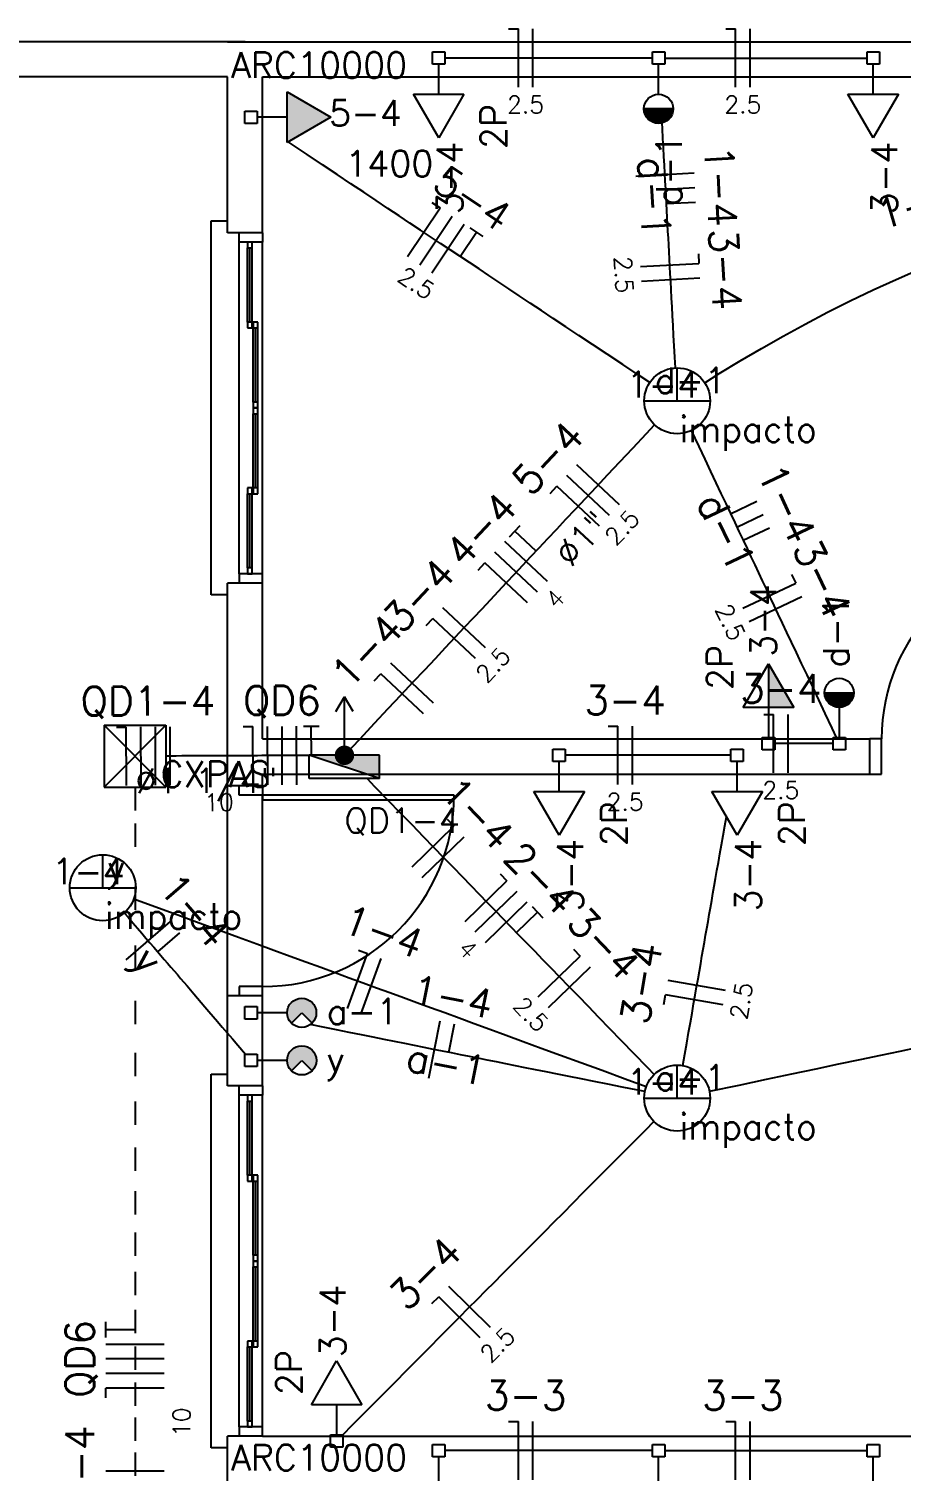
# Model space of a CAD drawing. Extents: x 241 to 398, y 106 to 179.
# Drawn here: x 325.45 to 329.19, y 132.54 to 138.72 of the extents above; entities that cross this region are included whole.
import ezdxf
from ezdxf.enums import TextEntityAlignment as Align

# ---------------------------------------------------------------- set-up
doc = ezdxf.new("R2010")
doc.units = 0
doc.linetypes.add('DOT', pattern=[0.25, 0, -0.25])
for name, color, linetype in [('ALVVISTA', 8, 'CONTINUOUS'), ('EL-CONDUTOS', 4, 'CONTINUOUS'), ('EL-FIOS', 9, 'CONTINUOUS'), ('EL-PONTOS', 9, 'CONTINUOUS'), ('EL-TEXTOS_CONDUTOS', 7, 'CONTINUOUS'), ('EL-TEXTOS_FIOS', 7, 'CONTINUOUS'), ('EL-TEXTOS_PONTOS', 5, 'CONTINUOUS'), ('P-SIMBOL', 5, 'CONTINUOUS')]:
    doc.layers.add(name, color=color, linetype=linetype)
doc.styles.add('ARIAL', font='romans.shx')

msp = doc.modelspace()

# ---------------------------------------------------------------- hatches: boundary and pattern name
at = {"layer": 'P-SIMBOL'}
for points in [[(326.5553, 138.2283), (326.7428, 138.3366), (326.5553, 138.4448)], [(328.0839, 138.3725), (328.1464, 138.3725), (328.1464, 138.31), (328.1368, 138.3105), (328.1198, 138.316), (328.1093, 138.322), (328.1013, 138.329), (328.0933, 138.3395), (328.0872, 138.3525), (328.0843, 138.3655), (328.0845, 138.3725)], [(328.2089, 138.3725), (328.1464, 138.3725), (328.1464, 138.31), (328.1561, 138.3105), (328.1731, 138.316), (328.1836, 138.322), (328.1916, 138.329), (328.1996, 138.3395), (328.2057, 138.3525), (328.2086, 138.3655), (328.2084, 138.3725)], [(328.6172, 135.8096), (328.6172, 135.9971), (328.7255, 135.8096)], [(328.8574, 135.8726), (328.9199, 135.8726), (328.9199, 135.8101), (328.9102, 135.8106), (328.8933, 135.8161), (328.8828, 135.8221), (328.8748, 135.8291), (328.8668, 135.8396), (328.8606, 135.8526), (328.8578, 135.8656), (328.8579, 135.8726)], [(328.9824, 135.8726), (328.9199, 135.8726), (328.9199, 135.8101), (328.9296, 135.8106), (328.9465, 135.8161), (328.957, 135.8221), (328.965, 135.8291), (328.973, 135.8396), (328.9792, 135.8526), (328.982, 135.8656), (328.9819, 135.8726)], [(326.9517, 135.5052), (326.9517, 135.6051), (326.6508, 135.6051)], [(326.5743, 134.5467), (326.6183, 134.5027), (326.6189, 134.5027), (326.5753, 134.4582), (326.5728, 134.4602), (326.5678, 134.4667), (326.5623, 134.4767), (326.5588, 134.4847), (326.5568, 134.4947), (326.5568, 134.5092), (326.5598, 134.5232), (326.5643, 134.5342)], [(326.5743, 134.5467), (326.6183, 134.5027), (326.6189, 134.5027), (326.5753, 134.4582), (326.5728, 134.4602), (326.5678, 134.4667), (326.5623, 134.4767), (326.5588, 134.4847), (326.5568, 134.4947), (326.5568, 134.5092), (326.5598, 134.5232), (326.5643, 134.5342)], [(326.5738, 134.546), (326.6178, 134.5021), (326.6178, 134.502), (326.6178, 134.5017), (326.6623, 134.5452), (326.6603, 134.5474), (326.6538, 134.5523), (326.6438, 134.5582), (326.6359, 134.5616), (326.6258, 134.5634), (326.6113, 134.5636), (326.5974, 134.5606), (326.5864, 134.556), (326.5738, 134.5458)], [(326.6623, 134.5467), (326.6183, 134.5027), (326.6619, 134.4582), (326.6638, 134.4602), (326.6688, 134.4667), (326.6749, 134.4767), (326.6778, 134.4847), (326.6798, 134.4947), (326.6798, 134.5092), (326.6769, 134.5232), (326.6723, 134.5342)], [(326.6623, 134.5467), (326.6183, 134.5027), (326.6619, 134.4582), (326.6638, 134.4602), (326.6688, 134.4667), (326.6749, 134.4767), (326.6778, 134.4847), (326.6798, 134.4947), (326.6798, 134.5092), (326.6769, 134.5232), (326.6723, 134.5342)], [(326.5739, 134.3422), (326.6178, 134.2983), (326.6178, 134.2982), (326.6178, 134.2979), (326.6623, 134.3414), (326.6603, 134.3436), (326.6538, 134.3485), (326.6439, 134.3544), (326.6359, 134.3578), (326.6258, 134.3596), (326.6113, 134.3598), (326.5974, 134.3568), (326.5864, 134.3522), (326.5738, 134.342)], [(326.5744, 134.3429), (326.6184, 134.2989), (326.6189, 134.2989), (326.5754, 134.2544), (326.5729, 134.2564), (326.5678, 134.2629), (326.5624, 134.2729), (326.5588, 134.2809), (326.5568, 134.2909), (326.5568, 134.3054), (326.5599, 134.3194), (326.5644, 134.3304)], [(326.5744, 134.3429), (326.6184, 134.2989), (326.6189, 134.2989), (326.5754, 134.2544), (326.5729, 134.2564), (326.5678, 134.2629), (326.5624, 134.2729), (326.5588, 134.2809), (326.5568, 134.2909), (326.5568, 134.3054), (326.5599, 134.3194), (326.5644, 134.3304)], [(326.6624, 134.3429), (326.6184, 134.2989), (326.6619, 134.2544), (326.6639, 134.2564), (326.6688, 134.2629), (326.6749, 134.2729), (326.6778, 134.2809), (326.6798, 134.2909), (326.6798, 134.3054), (326.6769, 134.3194), (326.6724, 134.3304)], [(326.6624, 134.3429), (326.6184, 134.2989), (326.6619, 134.2544), (326.6639, 134.2564), (326.6688, 134.2629), (326.6749, 134.2729), (326.6778, 134.2809), (326.6798, 134.2909), (326.6798, 134.3054), (326.6769, 134.3194), (326.6724, 134.3304)]]:
    msp.add_hatch(color=256, dxfattribs=at).paths.add_polyline_path(points)

# ---------------------------------------------------------------- linework, layer by layer
at = {"layer": 'ALVVISTA'}
for p, q in [((326.3758, 138.66), (325.1008, 138.66)), ((326.3008, 138.66), (330.0763, 138.66)), ((326.3008, 138.51), (325.1008, 138.51)), ((326.3008, 137.8425), (326.3008, 138.51)), ((326.4508, 138.51), (330.0013, 138.51)), ((326.4508, 137.8425), (326.4508, 138.51)), ((326.2308, 136.2925), (326.2308, 137.8925)), ((326.2308, 137.8925), (326.3008, 137.8925)), ((326.4508, 137.8425), (326.3008, 137.8425)), ((326.3508, 137.8025), (326.3508, 137.8425)), ((326.4508, 137.8425), (326.4508, 137.8025)), ((326.3508, 136.3825), (326.3508, 137.8025)), ((326.4508, 137.8025), (326.3508, 137.8025)), ((326.3858, 137.8025), (326.3858, 137.7775)), ((326.4058, 137.8025), (326.3858, 137.8025)), ((326.3858, 137.46), (326.3858, 137.7775)), ((326.3858, 137.7775), (326.4058, 137.7775)), ((326.3958, 137.46), (326.3958, 137.7775)), ((326.4058, 137.7775), (326.4058, 137.8025)), ((326.4058, 137.46), (326.4058, 137.7775)), ((326.4508, 136.3825), (326.4508, 137.8025)), ((326.4058, 137.46), (326.3858, 137.46)), ((326.3858, 137.46), (326.3858, 137.435)), ((326.4058, 137.435), (326.4058, 137.46)), ((326.4108, 137.46), (326.4108, 137.435)), ((326.4308, 137.46), (326.4108, 137.46)), ((326.4308, 137.435), (326.4308, 137.46)), ((326.3858, 137.435), (326.4058, 137.435)), ((326.4108, 137.435), (326.4308, 137.435)), ((326.4108, 137.1175), (326.4108, 137.435)), ((326.4208, 137.1175), (326.4208, 137.435)), ((326.4308, 137.1175), (326.4308, 137.435)), ((326.4308, 137.1175), (326.4108, 137.1175)), ((326.4108, 137.1175), (326.4108, 137.0925)), ((326.4108, 137.0925), (326.4308, 137.0925)), ((326.4108, 137.0925), (326.4108, 137.0675)), ((326.4308, 137.0925), (326.4108, 137.0925)), ((326.4308, 137.0925), (326.4308, 137.1175)), ((326.4308, 137.0675), (326.4308, 137.0925)), ((326.4108, 136.75), (326.4108, 137.0675)), ((326.4108, 137.0675), (326.4308, 137.0675)), ((326.4208, 136.75), (326.4208, 137.0675)), ((326.4308, 136.75), (326.4308, 137.0675)), ((326.3858, 136.75), (326.3858, 136.725)), ((326.4058, 136.75), (326.3858, 136.75)), ((326.3858, 136.4075), (326.3858, 136.725)), ((326.3858, 136.725), (326.4058, 136.725)), ((326.3958, 136.4075), (326.3958, 136.725)), ((326.4058, 136.725), (326.4058, 136.75)), ((326.4058, 136.4075), (326.4058, 136.725)), ((326.4308, 136.75), (326.4108, 136.75)), ((326.4108, 136.75), (326.4108, 136.725)), ((326.4108, 136.725), (326.4308, 136.725)), ((326.4308, 136.725), (326.4308, 136.75)), ((326.4058, 136.4075), (326.3858, 136.4075)), ((326.3858, 136.4075), (326.3858, 136.3825)), ((326.4058, 136.3825), (326.4058, 136.4075)), ((326.3008, 135.6), (326.3008, 136.3425)), ((326.4508, 136.3425), (326.3008, 136.3425)), ((326.4508, 136.3825), (326.3508, 136.3825)), ((326.3508, 136.3825), (326.3508, 136.3425)), ((326.3858, 136.3825), (326.4058, 136.3825)), ((326.4508, 136.3425), (326.4508, 136.3825)), ((326.4508, 135.675), (326.4508, 136.3425)), ((326.3008, 136.2925), (326.2308, 136.2925)), ((326.4508, 135.675), (329.0513, 135.675)), ((329.0513, 135.525), (329.0513, 135.675)), ((329.1013, 135.675), (329.0513, 135.675)), ((329.1013, 135.525), (329.1013, 135.675)), ((326.3008, 135.475), (326.3008, 135.6)), ((326.3008, 134.575), (326.3008, 135.475)), ((326.4508, 135.475), (326.3008, 135.475)), ((326.3008, 135.475), (326.3008, 135.475)), ((326.3508, 135.435), (326.3508, 135.475)), ((326.4508, 135.525), (329.0513, 135.525)), ((326.4508, 135.475), (326.4508, 135.525)), ((326.4508, 135.475), (326.4508, 135.435)), ((329.0513, 135.525), (329.1013, 135.525)), ((326.4508, 135.435), (326.3508, 135.435)), ((326.4508, 134.615), (326.4508, 135.435)), ((326.4508, 135.435), (326.4508, 135.415)), ((327.2708, 135.435), (326.4508, 135.435)), ((326.4508, 135.415), (327.2708, 135.415)), ((327.2708, 135.415), (327.2708, 135.435)), ((326.4508, 134.615), (326.3508, 134.615)), ((326.3508, 134.615), (326.3508, 134.575)), ((326.4508, 134.575), (326.4508, 134.615)), ((326.3008, 134.19), (326.3008, 134.575)), ((326.4508, 134.575), (326.3008, 134.575)), ((326.3008, 134.575), (326.3008, 134.575)), ((326.4508, 134.19), (326.4508, 134.575)), ((326.2308, 132.64), (326.2308, 134.24)), ((326.2308, 134.24), (326.3008, 134.24)), ((326.4508, 134.19), (326.3008, 134.19)), ((326.3508, 134.15), (326.3508, 134.19)), ((326.4508, 134.19), (326.4508, 134.15)), ((326.3508, 132.73), (326.3508, 134.15)), ((326.4508, 134.15), (326.3508, 134.15)), ((326.3858, 134.15), (326.3858, 134.125)), ((326.4058, 134.15), (326.3858, 134.15)), ((326.3858, 133.8075), (326.3858, 134.125)), ((326.3858, 134.125), (326.4058, 134.125)), ((326.3958, 133.8075), (326.3958, 134.125)), ((326.4058, 134.125), (326.4058, 134.15)), ((326.4058, 133.8075), (326.4058, 134.125)), ((326.4508, 132.73), (326.4508, 134.15)), ((326.4058, 133.8075), (326.3858, 133.8075)), ((326.3858, 133.8075), (326.3858, 133.7825)), ((326.4058, 133.7825), (326.4058, 133.8075)), ((326.4108, 133.8075), (326.4108, 133.7825)), ((326.4308, 133.8075), (326.4108, 133.8075)), ((326.4308, 133.7825), (326.4308, 133.8075)), ((326.3858, 133.7825), (326.4058, 133.7825)), ((326.4108, 133.465), (326.4108, 133.7825)), ((326.4108, 133.7825), (326.4308, 133.7825)), ((326.4208, 133.465), (326.4208, 133.7825)), ((326.4308, 133.465), (326.4308, 133.7825)), ((326.4308, 133.465), (326.4108, 133.465)), ((326.4108, 133.465), (326.4108, 133.44)), ((326.4108, 133.44), (326.4308, 133.44)), ((326.4108, 133.44), (326.4108, 133.415)), ((326.4308, 133.44), (326.4108, 133.44)), ((326.4308, 133.44), (326.4308, 133.465)), ((326.4308, 133.415), (326.4308, 133.44)), ((326.4108, 133.0975), (326.4108, 133.415)), ((326.4108, 133.415), (326.4308, 133.415)), ((326.4208, 133.0975), (326.4208, 133.415)), ((326.4308, 133.0975), (326.4308, 133.415)), ((326.3858, 133.0975), (326.3858, 133.0725)), ((326.4058, 133.0975), (326.3858, 133.0975)), ((326.3858, 132.755), (326.3858, 133.0725)), ((326.3858, 133.0725), (326.4058, 133.0725)), ((326.3958, 132.755), (326.3958, 133.0725)), ((326.4058, 133.0725), (326.4058, 133.0975)), ((326.4058, 132.755), (326.4058, 133.0725)), ((326.4308, 133.0975), (326.4108, 133.0975)), ((326.4108, 133.0975), (326.4108, 133.0725)), ((326.4108, 133.0725), (326.4308, 133.0725)), ((326.4308, 133.0725), (326.4308, 133.0975)), ((326.4058, 132.755), (326.3858, 132.755)), ((326.3858, 132.755), (326.3858, 132.73)), ((326.4058, 132.73), (326.4058, 132.755)), ((326.4508, 132.73), (326.3508, 132.73)), ((326.3508, 132.73), (326.3508, 132.69)), ((326.3858, 132.73), (326.4058, 132.73)), ((326.4508, 132.69), (326.4508, 132.73)), ((326.3008, 132.64), (326.2308, 132.64)), ((326.3008, 132.615), (326.3008, 132.69)), ((326.4508, 132.69), (326.3008, 132.69)), ((326.4508, 132.69), (330.0013, 132.69)), ((326.4508, 132.69), (326.4508, 132.69)), ((326.3008, 131.872), (326.3008, 132.615))]:
    msp.add_line(p, q, dxfattribs=at)
for centre, radius, start, end in [((329.9013, 135.675), 0.8, 90, 180), ((326.4508, 135.435), 0.82, 270, 0)]:
    msp.add_arc(centre, radius, start, end, dxfattribs=at)
at = {"layer": 'EL-CONDUTOS'}
for p, q in [((326.7637, 135.7926), (326.8012, 135.8551)), ((326.8387, 135.7926), (326.8012, 135.8551)), ((326.8012, 135.6051), (326.8012, 135.8551)), ((326.8012, 135.6051), (326.8012, 135.6051))]:
    msp.add_line(p, q, dxfattribs=at)
at = {"layer": 'EL-CONDUTOS', "linetype": 'Continuous'}
for points in [[(328.1199, 138.5901), (328.061, 138.5901), (328.0235, 138.5901), (327.9883, 138.5901), (327.955, 138.5901), (327.9237, 138.5901), (327.894, 138.5901), (327.8659, 138.5901), (327.8391, 138.5901), (327.8136, 138.5901), (327.789, 138.5901), (327.7653, 138.5901), (327.7423, 138.5901), (327.7198, 138.5901), (327.6976, 138.5901), (327.6756, 138.5901), (327.6536, 138.5901), (327.6315, 138.5901), (327.6089, 138.5901), (327.5859, 138.5901), (327.5622, 138.5901), (327.5377, 138.5901), (327.5121, 138.5901), (327.4853, 138.5901), (327.4572, 138.5901), (327.4276, 138.5901), (327.3962, 138.5901), (327.363, 138.5901), (327.3277, 138.5901), (327.2902, 138.5901), (327.2313, 138.5901)], [(328.1729, 138.5901), (328.2298, 138.5901), (328.2664, 138.5901), (328.3008, 138.5901), (328.3332, 138.5901), (328.3639, 138.5901), (328.3928, 138.5901), (328.4203, 138.5901), (328.4464, 138.5901), (328.4714, 138.5901), (328.4953, 138.5901), (328.5185, 138.5901), (328.5409, 138.5901), (328.5629, 138.5901), (328.5845, 138.5901), (328.606, 138.5901), (328.6275, 138.5901), (328.6491, 138.5901), (328.6711, 138.5901), (328.6936, 138.5901), (328.7167, 138.5901), (328.7407, 138.5901), (328.7656, 138.5901), (328.7918, 138.5901), (328.8192, 138.5901), (328.8482, 138.5901), (328.8788, 138.5901), (328.9112, 138.5901), (328.9457, 138.5901), (328.9822, 138.5901), (329.0391, 138.5901)], [(328.2184, 137.2636), (328.2159, 137.31), (328.2133, 137.3576), (328.2109, 137.4027), (328.2086, 137.4456), (328.2063, 137.4865), (328.2042, 137.5255), (328.2022, 137.5628), (328.2002, 137.5986), (328.1984, 137.633), (328.1966, 137.6661), (328.1948, 137.6982), (328.1931, 137.7295), (328.1915, 137.76), (328.1898, 137.79), (328.1882, 137.8196), (328.1866, 137.849), (328.185, 137.8784), (328.1834, 137.9079), (328.1818, 137.9376), (328.1802, 137.9679), (328.1785, 137.9987), (328.1768, 138.0304), (328.175, 138.063), (328.1732, 138.0968), (328.1713, 138.1318), (328.1693, 138.1683), (328.1672, 138.2064), (328.1651, 138.2463), (328.1628, 138.2882), (328.1614, 138.3119)], [(328.1085, 137.2008), (328.0632, 137.2309), (327.9929, 137.2776), (327.9266, 137.3217), (327.8641, 137.3633), (327.8049, 137.4027), (327.7489, 137.44), (327.6957, 137.4753), (327.645, 137.509), (327.5966, 137.5413), (327.55, 137.5722), (327.5052, 137.602), (327.4617, 137.631), (327.4192, 137.6592), (327.3775, 137.687), (327.3363, 137.7144), (327.2952, 137.7417), (327.254, 137.7691), (327.2123, 137.7968), (327.17, 137.825), (327.1266, 137.8538), (327.0819, 137.8836), (327.0356, 137.9144), (326.9874, 137.9464), (326.937, 137.98), (326.8841, 138.0152), (326.8284, 138.0522), (326.7696, 138.0913), (326.7074, 138.1327), (326.6415, 138.1765), (326.5598, 138.2309)], [(328.3444, 137.1998), (328.4063, 137.2391), (328.4954, 137.2935), (328.5865, 137.3472), (328.6795, 137.3999), (328.7741, 137.4514), (328.8701, 137.5016), (328.9673, 137.5503), (329.0655, 137.5974), (329.1644, 137.6426), (329.2639, 137.6857)], [(326.8013, 135.6051), (326.8679, 135.6761), (326.9305, 135.7427), (326.9891, 135.8052), (327.0442, 135.8639), (327.096, 135.9191), (327.1448, 135.971), (327.1909, 136.0201), (327.2345, 136.0666), (327.276, 136.1108), (327.3156, 136.153), (327.3537, 136.1935), (327.3904, 136.2327), (327.4262, 136.2707), (327.4612, 136.308), (327.4958, 136.3449), (327.5303, 136.3816), (327.5648, 136.4184), (327.5999, 136.4557), (327.6356, 136.4937), (327.6723, 136.5328), (327.7103, 136.5733), (327.7499, 136.6154), (327.7913, 136.6595), (327.8348, 136.7059), (327.8808, 136.7549), (327.9295, 136.8067), (327.9812, 136.8618), (328.0362, 136.9204), (328.0948, 136.9827), (328.1294, 137.0196)], [(328.2865, 136.9949), (328.3186, 136.927), (328.3445, 136.8723), (328.3688, 136.8207), (328.3918, 136.7721), (328.4136, 136.726), (328.4343, 136.6824), (328.4539, 136.6408), (328.4727, 136.6011), (328.4907, 136.5629), (328.5082, 136.526), (328.5251, 136.4902), (328.5416, 136.4552), (328.558, 136.4207), (328.5742, 136.3864), (328.5904, 136.3521), (328.6067, 136.3175), (328.6233, 136.2824), (328.6403, 136.2465), (328.6578, 136.2094), (328.676, 136.1711), (328.6949, 136.1311), (328.7147, 136.0892), (328.7355, 136.0452), (328.7574, 135.9988), (328.7806, 135.9498), (328.8052, 135.8978), (328.8313, 135.8425), (328.859, 135.7839), (328.8885, 135.7215), (328.9073, 135.6816)], [(328.4562, 135.6051), (328.4136, 135.6051), (328.3832, 135.6051), (328.3547, 135.6051), (328.3278, 135.6051), (328.3024, 135.6051), (328.2784, 135.6051), (328.2556, 135.6051), (328.234, 135.6051), (328.2133, 135.6051), (328.1934, 135.6051), (328.1742, 135.6051), (328.1556, 135.6051), (328.1374, 135.6051), (328.1194, 135.6051), (328.1016, 135.6051), (328.0838, 135.6051), (328.0658, 135.6051), (328.0476, 135.6051), (328.029, 135.6051), (328.0098, 135.6051), (327.9899, 135.6051), (327.9692, 135.6051), (327.9475, 135.6051), (327.9248, 135.6051), (327.9008, 135.6051), (327.8754, 135.6051), (327.8485, 135.6051), (327.8199, 135.6051), (327.7896, 135.6051), (327.7469, 135.6051)], [(328.8934, 135.6551), (328.8804, 135.6551), (328.8699, 135.6551), (328.8599, 135.6551), (328.8504, 135.6551), (328.8415, 135.6551), (328.8329, 135.6551), (328.8248, 135.6551), (328.817, 135.6551), (328.8095, 135.6551), (328.8023, 135.6551), (328.7953, 135.6551), (328.7885, 135.6551), (328.7818, 135.6551), (328.7752, 135.6551), (328.7686, 135.6551), (328.762, 135.6551), (328.7554, 135.6551), (328.7487, 135.6551), (328.7419, 135.6551), (328.7349, 135.6551), (328.7277, 135.6551), (328.7202, 135.6551), (328.7124, 135.6551), (328.7042, 135.6551), (328.6957, 135.6551), (328.6867, 135.6551), (328.6773, 135.6551), (328.6673, 135.6551), (328.6567, 135.6551), (328.6437, 135.6551)], [(326.8983, 135.5052), (326.9305, 135.472), (326.9872, 135.4136), (327.0405, 135.3586), (327.0908, 135.3068), (327.1383, 135.2579), (327.1831, 135.2117), (327.2257, 135.1679), (327.2662, 135.1262), (327.3049, 135.0863), (327.342, 135.0481), (327.3779, 135.0111), (327.4127, 134.9753), (327.4468, 134.9402), (327.4803, 134.9056), (327.5136, 134.8714), (327.5469, 134.8371), (327.5805, 134.8025), (327.6145, 134.7674), (327.6494, 134.7316), (327.6852, 134.6946), (327.7224, 134.6564), (327.7611, 134.6165), (327.8016, 134.5748), (327.8442, 134.5309), (327.889, 134.4847), (327.9365, 134.4359), (327.9868, 134.3841), (328.0401, 134.3291), (328.0969, 134.2707), (328.1277, 134.2389)], [(328.2504, 134.2767), (328.2589, 134.325), (328.2672, 134.3726), (328.2751, 134.4177), (328.2826, 134.4606), (328.2898, 134.5015), (328.2966, 134.5405), (328.3031, 134.5778), (328.3093, 134.6136), (328.3154, 134.648), (328.3212, 134.6811), (328.3268, 134.7132), (328.3322, 134.7445), (328.3376, 134.775), (328.3428, 134.805), (328.348, 134.8346), (328.3531, 134.864), (328.3583, 134.8934), (328.3634, 134.9229), (328.3686, 134.9526), (328.3739, 134.9829), (328.3793, 135.0137), (328.3849, 135.0454), (328.3906, 135.078), (328.3965, 135.1118), (328.4026, 135.1468), (328.409, 135.1833), (328.4156, 135.2214), (328.4226, 135.2613), (328.4299, 135.3032), (328.4369, 135.3424)], [(328.0935, 134.1862), (328.003, 134.2193), (327.9051, 134.2551), (327.8129, 134.2888), (327.7261, 134.3206), (327.6442, 134.3506), (327.5667, 134.379), (327.4933, 134.4059), (327.4234, 134.4315), (327.3566, 134.4559), (327.2924, 134.4794), (327.2305, 134.5021), (327.1704, 134.5241), (327.1116, 134.5456), (327.0536, 134.5668), (326.9962, 134.5879), (326.9387, 134.6089), (326.8808, 134.6301), (326.822, 134.6516), (326.7618, 134.6737), (326.6999, 134.6963), (326.6358, 134.7198), (326.569, 134.7443), (326.4991, 134.7699), (326.4256, 134.7968), (326.3481, 134.8251), (326.2662, 134.8551), (326.1794, 134.8869), (326.0873, 134.9206), (325.9893, 134.9565), (325.8988, 134.9895)], [(325.8583, 134.9311), (325.8744, 134.9121), (325.8952, 134.8879), (325.9149, 134.865), (325.9335, 134.8433), (325.9513, 134.8226), (325.9682, 134.8029), (325.9845, 134.7839), (326.0001, 134.7658), (326.0151, 134.7482), (326.0298, 134.7312), (326.044, 134.7146), (326.058, 134.6983), (326.0719, 134.6821), (326.0856, 134.6661), (326.0994, 134.6501), (326.1133, 134.6339), (326.1274, 134.6175), (326.1417, 134.6008), (326.1565, 134.5836), (326.1717, 134.5659), (326.1875, 134.5475), (326.2039, 134.5283), (326.2211, 134.5083), (326.2392, 134.4873), (326.2581, 134.4652), (326.2781, 134.4419), (326.2992, 134.4173), (326.3215, 134.3914), (326.3451, 134.3639), (326.378, 134.3255)], [(328.0876, 134.1653), (327.9904, 134.1847), (327.929, 134.197), (327.8709, 134.2086), (327.8156, 134.2197), (327.7631, 134.2302), (327.7131, 134.2402), (327.6654, 134.2498), (327.6196, 134.2589), (327.5757, 134.2677), (327.5333, 134.2762), (327.4922, 134.2844), (327.4522, 134.2924), (327.413, 134.3002), (327.3744, 134.308), (327.3363, 134.3156), (327.2982, 134.3232), (327.2601, 134.3308), (327.2216, 134.3385), (327.1826, 134.3463), (327.1428, 134.3543), (327.1019, 134.3625), (327.0598, 134.3709), (327.0162, 134.3796), (326.9708, 134.3887), (326.9235, 134.3982), (326.874, 134.4081), (326.822, 134.4185), (326.7673, 134.4294), (326.7098, 134.4409), (326.6548, 134.452)], [(328.3643, 134.1667), (328.4914, 134.1936), (328.6079, 134.2182), (328.7175, 134.2413), (328.8207, 134.2631), (328.9181, 134.2837), (329.0102, 134.3031), (329.0976, 134.3216), (329.1807, 134.3391), (329.2602, 134.3559)], [(326.7941, 132.6966), (326.8359, 132.7388), (326.8999, 132.8032), (326.96, 132.8636), (327.0164, 132.9204), (327.0694, 132.9737), (327.1193, 133.024), (327.1665, 133.0714), (327.2112, 133.1164), (327.2536, 133.1591), (327.2942, 133.1999), (327.3331, 133.2391), (327.3707, 133.277), (327.4073, 133.3138), (327.4432, 133.3499), (327.4786, 133.3855), (327.5139, 133.421), (327.5493, 133.4566), (327.5851, 133.4927), (327.6217, 133.5294), (327.6592, 133.5672), (327.6981, 133.6064), (327.7386, 133.6471), (327.781, 133.6898), (327.8256, 133.7346), (327.8727, 133.782), (327.9225, 133.8322), (327.9755, 133.8854), (328.0317, 133.942), (328.0917, 134.0023), (328.1265, 134.0374)], [(328.1199, 132.6288), (328.061, 132.6288), (328.0235, 132.6288), (327.9883, 132.6288), (327.955, 132.6288), (327.9237, 132.6288), (327.894, 132.6288), (327.8659, 132.6288), (327.8391, 132.6288), (327.8136, 132.6288), (327.789, 132.6288), (327.7653, 132.6288), (327.7423, 132.6288), (327.7198, 132.6288), (327.6976, 132.6288), (327.6756, 132.6288), (327.6536, 132.6288), (327.6315, 132.6288), (327.6089, 132.6288), (327.5859, 132.6288), (327.5622, 132.6288), (327.5377, 132.6288), (327.5121, 132.6288), (327.4853, 132.6288), (327.4572, 132.6288), (327.4276, 132.6288), (327.3962, 132.6288), (327.363, 132.6288), (327.3277, 132.6288), (327.2902, 132.6288), (327.2313, 132.6288)], [(328.1729, 132.6288), (328.2298, 132.6288), (328.2664, 132.6288), (328.3008, 132.6288), (328.3332, 132.6288), (328.3639, 132.6288), (328.3928, 132.6288), (328.4203, 132.6288), (328.4464, 132.6288), (328.4714, 132.6288), (328.4953, 132.6288), (328.5185, 132.6288), (328.5409, 132.6288), (328.5629, 132.6288), (328.5845, 132.6288), (328.606, 132.6288), (328.6275, 132.6288), (328.6491, 132.6288), (328.6711, 132.6288), (328.6936, 132.6288), (328.7167, 132.6288), (328.7407, 132.6288), (328.7656, 132.6288), (328.7918, 132.6288), (328.8192, 132.6288), (328.8482, 132.6288), (328.8788, 132.6288), (328.9112, 132.6288), (328.9457, 132.6288), (328.9822, 132.6288), (329.0391, 132.6288)]]:
    msp.add_lwpolyline(points, dxfattribs=at)
at = {"layer": 'EL-CONDUTOS', "linetype": 'DOT'}
for points in [[(326.6508, 135.6044), (326.6178, 135.6043), (326.5932, 135.6042), (326.5697, 135.6041), (326.5473, 135.604), (326.5257, 135.6039), (326.505, 135.6038), (326.4851, 135.6038), (326.4658, 135.6037), (326.447, 135.6036), (326.4288, 135.6035), (326.4109, 135.6035), (326.3934, 135.6034), (326.376, 135.6033), (326.3588, 135.6032), (326.3416, 135.6032), (326.3244, 135.6031), (326.307, 135.603), (326.2893, 135.603), (326.2713, 135.6029), (326.253, 135.6028), (326.2341, 135.6027), (326.2146, 135.6026), (326.1944, 135.6026), (326.1735, 135.6025), (326.1516, 135.6024), (326.1289, 135.6023), (326.105, 135.6022), (326.0801, 135.6021), (326.0539, 135.602), (326.0369, 135.602)], [(325.9044, 135.4689), (325.9044, 135.313), (325.9044, 135.0432), (325.9044, 134.7906), (325.9044, 134.5539), (325.9044, 134.3318), (325.9044, 134.1229), (325.9044, 133.926), (325.9044, 133.7396), (325.9044, 133.5626), (325.9044, 133.3934), (325.9044, 133.2309), (325.9044, 133.0737), (325.9044, 132.9205), (325.9044, 132.7699), (325.9044, 132.6207), (325.9044, 132.4714)]]:
    msp.add_lwpolyline(points, dxfattribs=at)
at = {"layer": 'EL-CONDUTOS', "const_width": 0.0417}
msp.add_lwpolyline([(326.7804, 135.6051, 1), (326.8221, 135.6051, 1)], format="xyb", close=True, dxfattribs=at)
at = {"layer": 'EL-FIOS'}
for p, q in [((327.5042, 138.7151), (327.5459, 138.7151)), ((327.5459, 138.4651), (327.5459, 138.7151)), ((327.6084, 138.4651), (327.6084, 138.7151)), ((328.4346, 138.7151), (328.4763, 138.7151)), ((328.4763, 138.4651), (328.4763, 138.7151)), ((328.5388, 138.4651), (328.5388, 138.7151)), ((328.0487, 138.0847), (328.2983, 138.0983)), ((328.1769, 138.0291), (328.3017, 138.0359)), ((327.0719, 137.7401), (327.2104, 137.9482)), ((327.1757, 137.9713), (327.2104, 137.9482)), ((328.1802, 137.9667), (328.3051, 137.9735)), ((327.124, 137.7055), (327.2624, 137.9136)), ((327.176, 137.6709), (327.3145, 137.879)), ((327.2973, 137.7403), (327.3665, 137.8444)), ((327.3388, 137.8629), (327.3943, 137.826)), ((328.0697, 137.6974), (328.3193, 137.711)), ((328.3171, 137.7526), (328.3193, 137.711)), ((328.0731, 137.635), (328.3227, 137.6485)), ((327.9791, 136.6769), (327.7969, 136.8481)), ((327.9363, 136.6314), (327.7541, 136.8025)), ((327.6828, 136.7266), (327.7113, 136.7569)), ((327.8935, 136.5858), (327.7113, 136.7569)), ((328.4547, 136.6389), (328.5678, 136.6924)), ((327.5085, 136.541), (327.5541, 136.5896)), ((328.4815, 136.5824), (328.5945, 136.6359)), ((327.6708, 136.3486), (327.4885, 136.5197)), ((327.6225, 136.4797), (327.5313, 136.5653)), ((328.5082, 136.5259), (328.6212, 136.5794)), ((327.628, 136.303), (327.4458, 136.4741)), ((327.3745, 136.3982), (327.403, 136.4286)), ((327.5852, 136.2575), (327.403, 136.4286)), ((328.5075, 136.2348), (328.7336, 136.3417)), ((328.7157, 136.3793), (328.7336, 136.3417)), ((328.5343, 136.1783), (328.7603, 136.2852)), ((327.4053, 136.0658), (327.223, 136.2369)), ((327.1517, 136.161), (327.1802, 136.1914)), ((327.3625, 136.0202), (327.1802, 136.1914)), ((327.1825, 135.8286), (327.0003, 135.9997)), ((326.929, 135.9238), (326.9575, 135.9541)), ((327.1397, 135.783), (326.9575, 135.9541)), ((328.5972, 135.7801), (328.6388, 135.7801)), ((328.6388, 135.5301), (328.6388, 135.7801)), ((328.7013, 135.5301), (328.7013, 135.7801)), ((325.825, 135.726), (325.8667, 135.7262)), ((325.8677, 135.4762), (325.8667, 135.7262)), ((325.9302, 135.4765), (325.9292, 135.7265)), ((325.9927, 135.4767), (325.9917, 135.7267)), ((326.0552, 135.477), (326.0542, 135.727)), ((326.3673, 135.7283), (326.409, 135.7284)), ((326.41, 135.4784), (326.409, 135.7284)), ((326.4725, 135.4787), (326.4715, 135.7287)), ((326.535, 135.479), (326.534, 135.729)), ((326.5975, 135.4792), (326.5965, 135.7292)), ((326.6257, 135.7293), (326.6923, 135.7296)), ((326.6595, 135.6045), (326.659, 135.7295)), ((327.9302, 135.7301), (327.9719, 135.7301)), ((327.9719, 135.4801), (327.9719, 135.7301)), ((328.0344, 135.4801), (328.0344, 135.7301)), ((327.091, 135.1272), (327.2703, 135.3014)), ((327.2413, 135.3313), (327.2703, 135.3014)), ((327.1345, 135.0824), (327.3139, 135.2565)), ((327.3177, 134.8938), (327.497, 135.0679)), ((327.468, 135.0978), (327.497, 135.0679)), ((327.3612, 134.8489), (327.5406, 135.0231)), ((327.4047, 134.8041), (327.5841, 134.9782)), ((327.538, 134.8463), (327.6276, 134.9334)), ((327.6044, 134.9573), (327.6509, 134.9095)), ((325.8659, 134.7302), (326.0556, 134.893)), ((326.0014, 134.7642), (326.0963, 134.8456)), ((326.8139, 134.5215), (326.8999, 134.7562)), ((326.8608, 134.7706), (326.8999, 134.7562)), ((326.8726, 134.5), (326.9586, 134.7347)), ((327.6314, 134.5706), (327.8108, 134.7448)), ((327.7818, 134.7747), (327.8108, 134.7448)), ((327.675, 134.5258), (327.8543, 134.6999)), ((328.4335, 134.5979), (328.1872, 134.6409)), ((328.1693, 134.5383), (328.1764, 134.5794)), ((328.4227, 134.5363), (328.1764, 134.5794)), ((327.1625, 134.2229), (327.2116, 134.468)), ((327.2484, 134.3332), (327.2729, 134.4558)), ((327.4262, 133.1554), (327.2489, 133.3317)), ((327.1755, 133.2578), (327.2048, 133.2873)), ((327.3821, 133.1111), (327.2048, 133.2873)), ((325.7794, 133.1126), (325.7794, 133.1793)), ((325.9044, 133.1459), (325.7794, 133.1459)), ((326.0294, 133.0834), (325.7794, 133.0834)), ((326.0294, 133.0209), (325.7794, 133.0209)), ((326.0294, 132.9584), (325.7794, 132.9584)), ((325.7794, 132.8543), (325.7794, 132.8959)), ((326.0294, 132.8959), (325.7794, 132.8959)), ((327.5042, 132.7537), (327.5459, 132.7537)), ((327.5459, 132.5037), (327.5459, 132.7537)), ((327.6084, 132.5037), (327.6084, 132.7537)), ((328.4346, 132.7537), (328.4763, 132.7537)), ((328.4763, 132.5037), (328.4763, 132.7537)), ((328.5388, 132.5037), (328.5388, 132.7537)), ((326.0294, 132.5411), (325.7794, 132.5411))]:
    msp.add_line(p, q, dxfattribs=at)
at = {"layer": 'EL-PONTOS', "linetype": 'Continuous'}
msp.add_circle((326.8012, 135.6051), 0.025, dxfattribs=at)
at = {"layer": 'P-SIMBOL'}
for p, q in [((327.1783, 138.5635), (327.1783, 138.6166)), ((327.1783, 138.6166), (327.2313, 138.6166)), ((327.2313, 138.5635), (327.1783, 138.5635)), ((327.2048, 138.4355), (327.2048, 138.5635)), ((327.2313, 138.6166), (327.2313, 138.5635)), ((328.1199, 138.5635), (328.1199, 138.6166)), ((328.1199, 138.6166), (328.1729, 138.6166)), ((328.1729, 138.5635), (328.1199, 138.5635)), ((328.1464, 138.435), (328.1464, 138.5635)), ((328.1729, 138.6166), (328.1729, 138.5635)), ((329.0391, 138.5635), (329.0391, 138.6166)), ((329.0391, 138.6166), (329.0921, 138.6166)), ((329.0921, 138.5635), (329.0391, 138.5635)), ((329.0656, 138.4355), (329.0656, 138.5635)), ((329.0921, 138.6166), (329.0921, 138.5635)), ((326.5553, 138.2283), (326.5553, 138.4448)), ((326.5553, 138.4448), (326.7428, 138.3366)), ((327.0966, 138.4355), (327.3131, 138.4355)), ((327.2048, 138.248), (327.0966, 138.4355)), ((327.3131, 138.4355), (327.2048, 138.248)), ((328.9574, 138.4355), (329.1739, 138.4355)), ((329.0656, 138.248), (328.9574, 138.4355)), ((329.1739, 138.4355), (329.0656, 138.248)), ((328.2089, 138.3725), (328.0839, 138.3725)), ((326.3743, 138.3631), (326.4273, 138.3631)), ((326.3743, 138.31), (326.3743, 138.3631)), ((326.4273, 138.3631), (326.4273, 138.31)), ((326.5553, 138.3366), (326.4273, 138.3366)), ((326.7428, 138.3366), (326.5553, 138.2283)), ((326.4273, 138.31), (326.3743, 138.31)), ((328.2261, 137.1226), (328.2261, 137.2638)), ((328.0849, 137.1226), (328.3674, 137.1226)), ((328.509, 135.8096), (328.6172, 135.9971)), ((328.6172, 135.9971), (328.6172, 135.8096)), ((328.6172, 135.9971), (328.7255, 135.8096)), ((328.8574, 135.8726), (328.9824, 135.8726)), ((328.7255, 135.8096), (328.509, 135.8096)), ((328.6172, 135.8096), (328.6172, 135.6816)), ((328.9199, 135.8101), (328.9199, 135.6816)), ((326.0369, 135.7339), (325.7719, 135.4689)), ((325.7719, 135.7339), (326.0369, 135.4689)), ((325.7719, 135.7339), (325.7719, 135.4689)), ((325.7719, 135.7339), (326.0369, 135.7339)), ((326.0369, 135.7339), (326.0369, 135.4689)), ((328.5907, 135.6285), (328.5907, 135.6816)), ((328.5907, 135.6816), (328.6437, 135.6816)), ((328.6437, 135.6816), (328.6437, 135.6285)), ((328.8934, 135.6285), (328.8934, 135.6816)), ((328.8934, 135.6816), (328.9464, 135.6816)), ((328.9464, 135.6816), (328.9464, 135.6285)), ((326.9517, 135.5052), (326.6508, 135.6051)), ((326.6508, 135.5052), (326.6508, 135.6051)), ((326.9517, 135.6051), (326.6508, 135.6051)), ((326.9517, 135.5052), (326.9517, 135.6051)), ((327.6939, 135.5785), (327.6939, 135.6316)), ((327.6939, 135.6316), (327.7469, 135.6316)), ((327.7469, 135.6316), (327.7469, 135.5785)), ((328.4562, 135.5785), (328.4562, 135.6316)), ((328.4562, 135.6316), (328.5092, 135.6316)), ((328.5092, 135.6316), (328.5092, 135.5785)), ((328.6437, 135.6285), (328.5907, 135.6285)), ((328.9464, 135.6285), (328.8934, 135.6285)), ((327.7469, 135.5785), (327.6939, 135.5785)), ((327.7204, 135.4505), (327.7204, 135.5785)), ((328.5092, 135.5785), (328.4562, 135.5785)), ((328.4827, 135.4505), (328.4827, 135.5785)), ((326.9517, 135.5052), (326.6508, 135.5052)), ((325.7719, 135.4689), (326.0369, 135.4689)), ((327.7204, 135.263), (327.6122, 135.4505)), ((327.6122, 135.4505), (327.8287, 135.4505)), ((327.8287, 135.4505), (327.7204, 135.263)), ((328.4827, 135.263), (328.3745, 135.4505)), ((328.3745, 135.4505), (328.591, 135.4505)), ((328.591, 135.4505), (328.4827, 135.263)), ((325.7662, 135.0382), (325.7662, 135.1794)), ((325.625, 135.0382), (325.9075, 135.0382)), ((326.3743, 134.5293), (326.4273, 134.5293)), ((326.3743, 134.4762), (326.3743, 134.5293)), ((326.4273, 134.5293), (326.4273, 134.4762)), ((326.5558, 134.5028), (326.4273, 134.5028)), ((326.5738, 134.4586), (326.6183, 134.5028)), ((326.6183, 134.5028), (326.6623, 134.4586)), ((326.4273, 134.4762), (326.3743, 134.4762)), ((326.3743, 134.3255), (326.4273, 134.3255)), ((326.3743, 134.2725), (326.3743, 134.3255)), ((326.4273, 134.3255), (326.4273, 134.2725)), ((326.5559, 134.299), (326.4273, 134.299)), ((326.5738, 134.2548), (326.6184, 134.299)), ((326.6184, 134.299), (326.6623, 134.2548)), ((326.4273, 134.2725), (326.3743, 134.2725)), ((328.2261, 134.1376), (328.2261, 134.2788)), ((328.0849, 134.1376), (328.3674, 134.1376)), ((326.6594, 132.8246), (326.7676, 133.0121)), ((326.7676, 133.0121), (326.8759, 132.8246)), ((326.8759, 132.8246), (326.6594, 132.8246)), ((326.7676, 132.8246), (326.7676, 132.6966)), ((326.7411, 132.6435), (326.7411, 132.6966)), ((326.7411, 132.6966), (326.7941, 132.6966)), ((326.7941, 132.6966), (326.7941, 132.6435)), ((326.7941, 132.6435), (326.7411, 132.6435)), ((327.1783, 132.6022), (327.1783, 132.6553)), ((327.1783, 132.6553), (327.2313, 132.6553)), ((327.2313, 132.6553), (327.2313, 132.6022)), ((328.1199, 132.6022), (328.1199, 132.6553)), ((328.1199, 132.6553), (328.1729, 132.6553)), ((328.1729, 132.6553), (328.1729, 132.6022)), ((329.0391, 132.6022), (329.0391, 132.6553)), ((329.0391, 132.6553), (329.0921, 132.6553)), ((329.0921, 132.6553), (329.0921, 132.6022)), ((327.2313, 132.6022), (327.1783, 132.6022)), ((327.2048, 132.4742), (327.2048, 132.6022)), ((328.1729, 132.6022), (328.1199, 132.6022)), ((328.1464, 132.4737), (328.1464, 132.6022)), ((329.0921, 132.6022), (329.0391, 132.6022)), ((329.0656, 132.4742), (329.0656, 132.6022))]:
    msp.add_line(p, q, dxfattribs=at)
for centre, radius in [((328.1464, 138.3725), 0.0625), ((328.2261, 137.1226), 0.1412), ((328.9199, 135.8726), 0.0625), ((325.7662, 135.0382), 0.1412), ((326.6183, 134.5028), 0.0625), ((326.6184, 134.299), 0.0625), ((328.2261, 134.1376), 0.1412)]:
    msp.add_circle(centre, radius, dxfattribs=at)

# ---------------------------------------------------------------- texts
at = {"layer": 'EL-TEXTOS_CONDUTOS', "style": 'ARIAL'}
for s, rotation, p in [('%%c1"', 46.79988, (327.8567, 136.4971)), ('%%c1 1/4"', 0.23639, (326.2104, 135.4438))]:
    msp.add_text(s, height=0.1059, rotation=rotation, dxfattribs=at).set_placement(p, align=Align.CENTER)
at = {"layer": 'EL-TEXTOS_FIOS', "style": 'ARIAL'}
for s, height, p in [('2.5', 0.07413, (327.5771, 138.3539)), ('2.5', 0.07413, (328.5075, 138.3539)), ('3-4', 0.12355, (328.0031, 135.7795)), ('3-4', 0.12355, (328.6701, 135.8295)), ('2.5', 0.07413, (328.6701, 135.4189)), ('2.5', 0.07413, (328.0031, 135.3689)), ('3-3', 0.12355, (327.5771, 132.8032)), ('3-3', 0.12355, (328.5075, 132.8032))]:
    msp.add_text(s, height=height, dxfattribs=at).set_placement(p, align=Align.CENTER)
for s, height, rotation, p in [('d-1', 0.12355, 273.10901, (328.0661, 137.9918)), ('1-4', 0.12355, 273.10901, (328.351, 138.0386)), ('5-4', 0.12355, 326.37201, (327.3158, 137.9375)), ('1-4', 0.12355, 16.217, (329.2704, 137.9034)), ('3-4', 0.12355, 273.10901, (328.3704, 137.6824)), ('2.5', 0.07413, 273.10901, (327.9604, 137.6602)), ('2.5', 0.07413, 326.37201, (327.0884, 137.5956)), ('5-4', 0.12355, 46.803, (327.718, 136.8363)), ('1-4', 0.12355, 295.30301, (328.6392, 136.657)), ('4-4', 0.12355, 46.803, (327.4311, 136.5308)), ('2.5', 0.07413, 46.803, (328.0174, 136.5553)), ('d-1', 0.12355, 295.30301, (328.3796, 136.5343)), ('3-4', 0.12355, 295.30301, (328.7916, 136.3345)), ('3-4', 0.12355, 46.803, (327.1656, 136.248)), ('4', 0.0741, 46.803, (327.7305, 136.2497)), ('2.5', 0.07413, 295.30301, (328.4204, 136.159)), ('1-4', 0.12355, 46.803, (326.9429, 136.0107)), ('2.5', 0.07413, 46.803, (327.4649, 135.9669)), ('QD6', 0.12355, 0.236, (326.5338, 135.7784)), ('QD1-4', 0.12355, 0.236, (325.9602, 135.776)), ('1-4', 0.12355, 314.15601, (327.3276, 135.3134)), ('10', 0.07413, 0.236, (326.2643, 135.3667)), ('2-4', 0.12355, 314.15601, (327.5978, 135.0351)), ('1-4', 0.12355, 310.646, (326.1134, 134.9015)), ('1-4', 0.12355, 339.89099, (326.9462, 134.7919)), ('3-4', 0.12355, 314.15601, (327.868, 134.7568)), ('4', 0.0741, 314.15601, (327.3032, 134.749)), ('y', 0.1235, 310.646, (325.916, 134.6908)), ('3-4', 0.12355, 80.082, (328.1331, 134.6187)), ('1-4', 0.12355, 348.68601, (327.2519, 134.5104)), ('2.5', 0.07413, 80.082, (328.5376, 134.5479)), ('2.5', 0.07413, 314.15601, (327.5734, 134.4707)), ('a-1', 0.12355, 348.68601, (327.2263, 134.2228)), ('3-4', 0.12355, 45.176, (327.1918, 133.3444)), ('QD6', 0.12355, 90, (325.73, 133.0209)), ('2.5', 0.07413, 45.176, (327.483, 133.0549)), ('10', 0.07413, 90, (326.1406, 132.7498)), ('QD1-4', 0.12355, 90, (325.73, 132.4473))]:
    msp.add_text(s, height=height, rotation=rotation, dxfattribs=at).set_placement(p, align=Align.CENTER)
at = {"layer": 'EL-TEXTOS_PONTOS', "style": 'ARIAL'}
for s, p in [('ARC10000', (326.6924, 138.5048)), ('5-4', (326.8913, 138.2993)), ('1400', (326.9934, 138.0835)), ('d-1', (328.2829, 137.1549)), ('1-4', (328.1645, 137.1375)), ('impacto', (328.5297, 136.9459)), ('CXPAS', (326.2492, 135.4693)), ('1-4', (325.7046, 135.0531)), ('y', (325.823, 135.0705)), ('impacto', (326.0697, 134.8616)), ('1-4', (328.1645, 134.1525)), ('a-1', (328.2829, 134.1699)), ('impacto', (328.5297, 133.9609)), ('ARC10000', (326.6924, 132.5435))]:
    msp.add_text(s, height=0.11, dxfattribs=at).set_placement(p, align=Align.CENTER)
for s, p in [('2P', (327.4945, 138.2974)), ('3-4', (327.3072, 138.0767)), ('3-4', (329.168, 138.0767)), ('3-4', (328.6503, 136.1818)), ('2P', (328.463, 135.9812)), ('2P', (328.0101, 135.3124)), ('2P', (328.7724, 135.3124)), ('3-4', (327.8228, 135.0917)), ('3-4', (328.5851, 135.0917)), ('3-4', (326.8064, 133.1834)), ('2P', (326.6191, 132.9627))]:
    msp.add_text(s, height=0.11, rotation=90, dxfattribs=at).set_placement(p, align=Align.CENTER)
msp.add_text('d-1', height=0.11, rotation=90, dxfattribs=at).set_placement((328.2458, 138.2638), align=Align.RIGHT)
msp.add_text('d-1', height=0.11, rotation=90, dxfattribs=at).set_placement((328.9617, 135.9813))
for s, height, p in [('QD1-4', 0.1059, (326.8012, 135.2731)), ('a-1', 0.11, (326.7249, 134.4535)), ('y', 0.11, (326.7249, 134.2498))]:
    msp.add_text(s, height=height, dxfattribs=at).set_placement(p)

doc.saveas('drawing.dxf')
